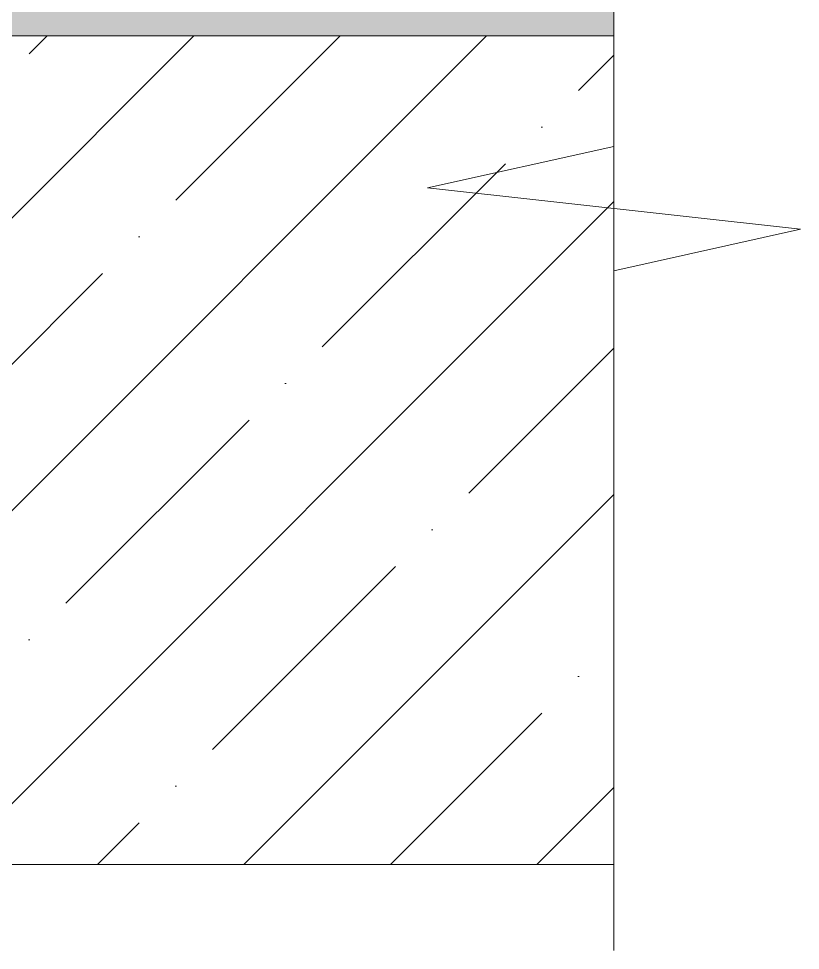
# Model space of a CAD drawing. Header units: millimetres. Extents: x 77165 to 11476408, y -193619 to 1121001.
# Drawn here: x 210251 to 211195, y 312433 to 313557 of the extents above; entities that cross this region are included whole.
import ezdxf

# ---------------------------------------------------------------- set-up
doc = ezdxf.new("R2010")
doc.units = ezdxf.units.MM
doc.layers.add('Элементы узлов', color=7, linetype='Continuous', lineweight=9)

# ---------------------------------------------------------------- blocks, each defined once
blk = doc.blocks.new('*U614')
at = {"color": 8}
blk.add_lwpolyline([(0, -6.699), (0, 1.502), (2.25, 2.002), (-2.25, 2.502), (0, 3.002), (0, 14.093)], dxfattribs=at)

msp = doc.modelspace()

# ---------------------------------------------------------------- hatches: boundary and pattern name
at = {"layer": 'Элементы узлов', "transparency": 33554687}
msp.add_hatch(color=256, dxfattribs=at).paths.add_polyline_path([(204144.21438, 313586.37126), (204144.21438, 313536.37126), (210969.62696, 313536.37126), (210969.62696, 313586.37126)])
at = {"layer": 'Элементы узлов', "ltscale": 100, "true_color": 0x000000}
h = msp.add_hatch(dxfattribs=at)
h.set_pattern_fill('ANSI35', color=18, scale=1000, style=0)
h.set_pattern_definition([(45, (-4474185.95, 1046033), (-176.776695, 176.776695), []), (45, (-4474009.17, 1046033), (-176.776695, 176.776695), [312.5, -62.5, 0, -62.5])])
h.paths.add_polyline_path([(210969.62696, 313536.37126), (204144.21438, 313536.37126), (204144.21438, 312536.37126), (210969.62696, 312536.37126)])

# ---------------------------------------------------------------- linework, layer by layer
at = {"layer": 'Элементы узлов', "color": 18, "lineweight": 5, "ltscale": 100, "true_color": 0x000000}
msp.add_lwpolyline([(204144.21438, 313536.37126), (210969.62696, 313536.37126), (210969.62696, 312536.37126), (204144.21438, 312536.37126)], close=True, dxfattribs=at)

# ---------------------------------------------------------------- block references
at = {"layer": 'Элементы узлов', "xscale": 100, "yscale": 100, "zscale": 100}
msp.add_blockref('*U614', (210969.62696, 313102.75553), dxfattribs=at)

doc.saveas('drawing.dxf')
